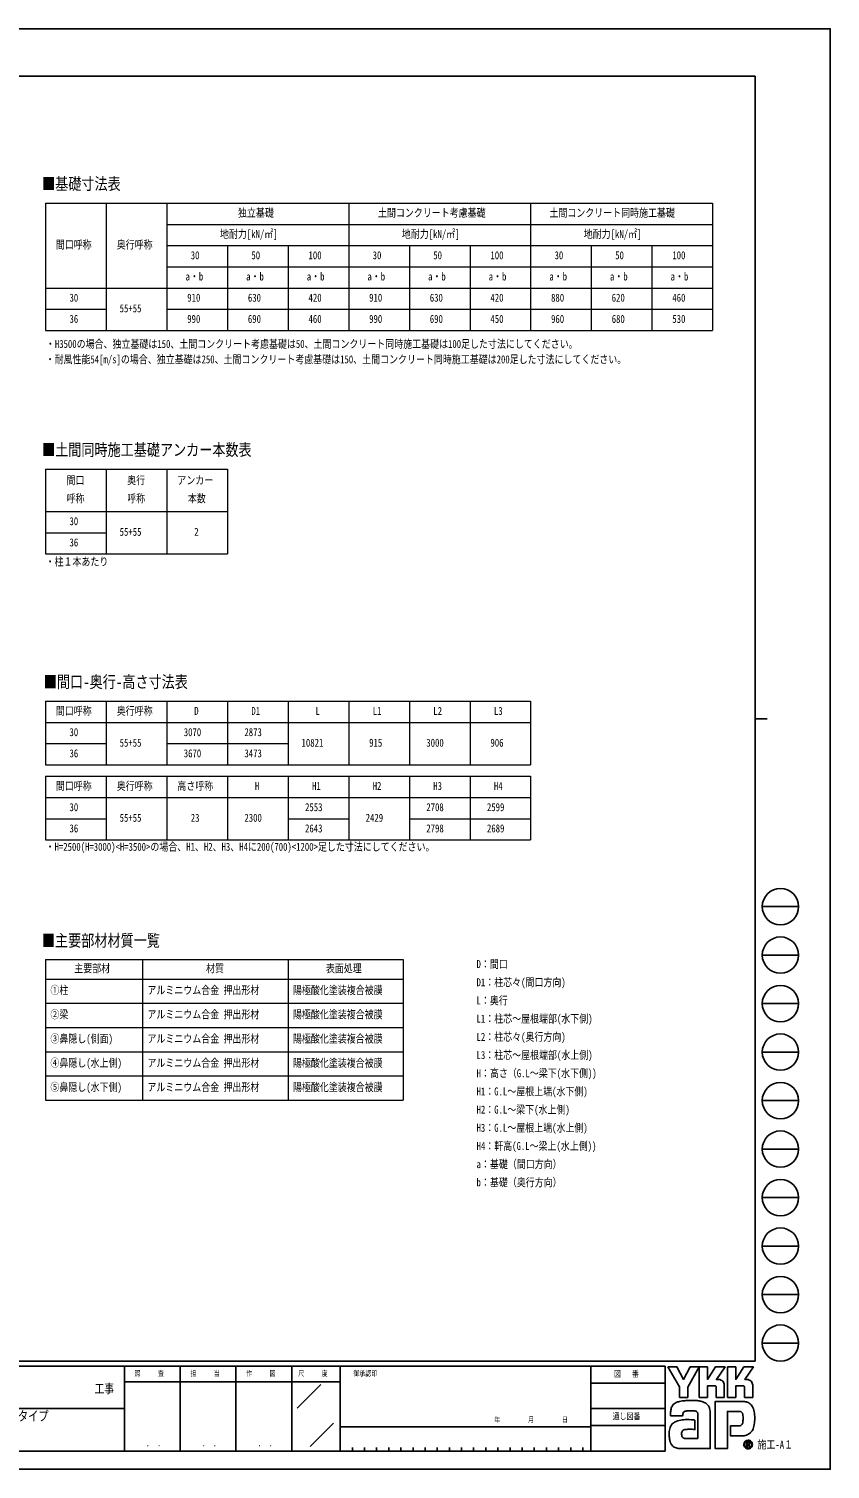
# Model space of a CAD drawing. Units: millimetres, scale not verified. Extents: x -16820 to 16820, y -11880 to 11880.
# Drawn here: x 3604 to 16820, y -11880 to 11880 of the extents above; entities that cross this region are included whole.
import ezdxf
from ezdxf.enums import TextEntityAlignment as Align

# ---------------------------------------------------------------- set-up
doc = ezdxf.new("R2010")
doc.units = ezdxf.units.MM
doc.header["$LTSCALE"] = 50
doc.layers.add('0-1_TABLE1', color=7, linetype='Continuous', lineweight=18)
doc.layers.add('0-2_USER1', color=3, linetype='Continuous')
doc.layers.add('0-7_YKK_ZWAK', color=7, linetype='Continuous')
doc.styles.add('ＭＳ ゴシック', font='')
doc.styles.get('ＭＳ ゴシック').set_extended_font_data('MS Gothic')

msp = doc.modelspace()

# ---------------------------------------------------------------- linework, layer by layer
at = {"layer": '0-1_TABLE1'}
for p, q in [((3880.08, 9004), (14880.08, 9004)), ((3880.08, 9004), (3880.08, 6904)), ((4880.08, 9004), (4880.08, 6904)), ((5880.08, 9004), (5880.08, 6904)), ((8880.08, 9004), (8880.08, 6904)), ((11880.08, 9004), (11880.08, 6904)), ((5880.08, 8654), (14880.08, 8654)), ((5880.08, 8304), (14880.08, 8304)), ((6880.08, 8304), (6880.08, 6904)), ((7880.08, 8304), (7880.08, 6904)), ((9880.08, 8304), (9880.08, 6904)), ((10880.08, 8304), (10880.08, 6904)), ((12880.08, 8304), (12880.08, 6904)), ((13880.08, 8304), (13880.08, 6904)), ((5880.08, 7954), (14880.08, 7954)), ((3880.08, 7604), (14880.08, 7604)), ((3880.08, 7254), (4880.08, 7254)), ((5880.08, 7254), (14880.08, 7254)), ((3880.08, 4617), (6880.08, 4617)), ((3880.08, 4617), (3880.08, 3217)), ((4880.08, 4617), (4880.08, 3217)), ((5880.08, 4617), (5880.08, 3217)), ((6880.08, 4617), (6880.08, 3217)), ((3880.08, 3917), (6880.08, 3917)), ((3880.08, 3567), (4880.08, 3567)), ((3880.08, 3217), (6880.08, 3217)), ((3880.08, 788), (11880.08, 788)), ((3880.08, 788), (3880.08, -262)), ((4880.08, 788), (4880.08, -262)), ((5880.08, 788), (5880.08, -262)), ((6880.08, 788), (6880.08, -262)), ((7880.08, 788), (7880.08, -262)), ((8880.08, 788), (8880.08, -262)), ((9880.08, 788), (9880.08, -262)), ((10880.08, 788), (10880.08, -262)), ((11880.08, 788), (11880.08, -262)), ((3880.08, 438), (11880.08, 438)), ((3880.08, 88), (4880.08, 88)), ((5880.08, 88), (7880.08, 88)), ((3880.08, -262), (11880.08, -262)), ((3880.08, -450), (11880.08, -450)), ((3880.08, -450), (3880.08, -1500)), ((4880.08, -450), (4880.08, -1500)), ((5880.08, -450), (5880.08, -1500)), ((6880.08, -450), (6880.08, -1500)), ((7880.08, -450), (7880.08, -1500)), ((8880.08, -450), (8880.08, -1500)), ((9880.08, -450), (9880.08, -1500)), ((10880.08, -450), (10880.08, -1500)), ((11880.08, -450), (11880.08, -1500)), ((3880.08, -800), (11880.08, -800)), ((3880.08, -1150), (4880.08, -1150)), ((7880.08, -1150), (8880.08, -1150)), ((9880.08, -1150), (11880.08, -1150)), ((3880.08, -1500), (11880.08, -1500)), ((3880.08, -3474), (9780.08, -3474)), ((3880.08, -3474), (3880.08, -5794)), ((5480.08, -3474), (5480.08, -5794)), ((7880.08, -3474), (7880.08, -5794)), ((9780.08, -3474), (9780.08, -5794)), ((3880.08, -3794), (9780.08, -3794)), ((3880.08, -4194), (9780.08, -4194)), ((3880.08, -4594), (9780.08, -4594)), ((3880.08, -4994), (9780.08, -4994)), ((3880.08, -5394), (9780.08, -5394)), ((3880.08, -5794), (9780.08, -5794))]:
    msp.add_line(p, q, dxfattribs=at)
for points in [[(14880.08, 9004), (14880.08, 8304), (14880.08, 6904)], [(3880.08, 6904), (4880.08, 6904), (5880.08, 6904), (14880.08, 6904)]]:
    msp.add_lwpolyline(points, dxfattribs=at)
at = {"layer": '0-7_YKK_ZWAK'}
for p, q in [((15580.08, 11100), (-15619.92, 11100)), ((15580.08, 11100), (15580.08, -10100)), ((15580.08, 500), (15780.08, 500)), ((15700.08, -2600), (16300.08, -2600)), ((15700.08, -3400), (16300.08, -3400)), ((15700.08, -4200), (16300.08, -4200)), ((15700.08, -5000), (16300.08, -5000)), ((15700.08, -5800), (16300.08, -5800)), ((15700.08, -6600), (16300.08, -6600)), ((15700.08, -7400), (16300.08, -7400)), ((15700.08, -8200), (16300.08, -8200)), ((15700.08, -9000), (16300.08, -9000)), ((15700.08, -9800), (16300.08, -9800)), ((15580.08, -10100), (-15619.92, -10100)), ((5180.08, -10180), (-19.92, -10180)), ((6100.08, -10180), (6100.08, -11580)), ((7020.08, -10180), (7020.08, -11580)), ((7940.08, -10180), (7940.08, -11580)), ((8740.08, -10180), (7940.08, -10180)), ((12870.08, -10180), (8740.08, -10180)), ((8740.08, -10180), (8740.08, -11580)), ((12870.08, -10180), (12870.08, -11580)), ((14100.08, -10180), (12870.08, -10180)), ((14100.08, -10180), (14100.08, -11580)), ((7940.08, -10440), (5180.08, -10440)), ((7940.08, -10440), (8740.08, -10440)), ((8028.42, -10873.16), (8420.15, -10481.43)), ((12870.08, -10460), (14100.08, -10460)), ((-19.92, -10880), (5180.08, -10880)), ((12870.08, -10880), (14100.08, -10880)), ((8242.69, -11503.95), (8627.57, -11119.07)), ((14100.08, -11160), (12870.08, -11160)), ((8740.08, -11180), (12870.08, -11180)), ((-19.92, -11580), (5180.08, -11580)), ((5180.08, -11580), (7940.08, -11580)), ((7940.08, -11580), (8740.08, -11580)), ((8740.08, -11580), (12870.08, -11580)), ((8940.08, -11520), (8940.08, -11580)), ((9140.08, -11520), (9140.08, -11580)), ((9340.08, -11520), (9340.08, -11580)), ((9540.08, -11520), (9540.08, -11580)), ((9740.08, -11520), (9740.08, -11580)), ((9940.08, -11520), (9940.08, -11580)), ((10140.08, -11520), (10140.08, -11580)), ((10340.08, -11520), (10340.08, -11580)), ((10540.08, -11520), (10540.08, -11580)), ((10740.08, -11520), (10740.08, -11580)), ((10940.08, -11520), (10940.08, -11580)), ((11140.08, -11520), (11140.08, -11580)), ((11340.08, -11520), (11340.08, -11580)), ((11540.08, -11520), (11540.08, -11580)), ((11740.08, -11520), (11740.08, -11580)), ((11940.08, -11520), (11940.08, -11580)), ((12140.08, -11520), (12140.08, -11580)), ((12340.08, -11520), (12340.08, -11580)), ((12540.08, -11520), (12540.08, -11580)), ((12740.08, -11520), (12740.08, -11580)), ((12870.08, -11580), (14100.08, -11580)), ((15466.69, -11535.92), (15466.69, -11535.92)), ((15516.66, -11422.88), (15516.66, -11422.88))]:
    msp.add_line(p, q, dxfattribs=at)
for points in [[(-16820, -11880), (16820, -11880), (16820, 11880), (-16820, 11880)], [(14144.08, -10192), (14291.32, -10192), (14401.89, -10400.4), (14512.16, -10192), (14659.51, -10192), (14470.69, -10527.96), (14470.69, -10696.54), (14336.39, -10696.54), (14336.39, -10523.43)]]:
    msp.add_lwpolyline(points, close=True, dxfattribs=at)
for points in [[(7940.08, -10180), (5180.08, -10180), (5180.08, -11580)], [(14922.19, -10506.44), (14795.08, -10506.44), (14795.08, -10696.39), (14659.66, -10696.39), (14659.66, -10192), (14795.08, -10192), (14795.08, -10398.34), (14928.28, -10192), (15087.35, -10192), (14944.64, -10400.85), (14949.7, -10400.85), (14955.28, -10400.85), (14961.01, -10400.85), (14966.53, -10400.85), (14971.46, -10400.85), (14975.44, -10400.85), (14978.1, -10400.85), (14979.07, -10400.85)], [(15390.05, -10506.44), (15263.08, -10506.44), (15263.08, -10696.54), (15127.58, -10696.54), (15127.58, -10192), (15263.08, -10192), (15263.08, -10398.34), (15396.13, -10192), (15555.21, -10192), (15412.49, -10400.85), (15417.6, -10400.85), (15423.21, -10400.85), (15428.95, -10400.85), (15434.45, -10400.85), (15439.37, -10400.85), (15443.32, -10400.85), (15445.97, -10400.85), (15446.93, -10400.85)], [(15018.02, -10408.85), (15034.2, -10418.09), (15047.89, -10430.13), (15058.9, -10444.47), (15067.02, -10460.6), (15072.04, -10477.99), (15073.77, -10496.14), (15073.77, -10696.87), (14941.64, -10696.87), (14941.64, -10525.64)], [(15485.93, -10408.85), (15502.15, -10418.09), (15515.9, -10430.13), (15526.96, -10444.47), (15535.13, -10460.6), (15540.19, -10477.99), (15541.92, -10496.14), (15541.92, -10696.54), (15409.5, -10696.54), (15409.5, -10525.64)], [(14419.18, -10929.25), (14409.89, -10934.48), (14402.64, -10940.87), (14397.15, -10948.33), (14393.17, -10956.78), (14390.42, -10966.12), (14388.64, -10976.28), (14387.56, -10987.16), (14386.92, -10998.67), (14186.98, -10999.16), (14187.56, -10971.81), (14188.67, -10941.09)], [(14830.83, -10876.66), (14836.51, -10899.61), (14839.72, -10924.17), (14840.74, -10950.34), (14840.74, -11540), (14358.21, -11540)], [(14495.79, -11062.11), (14533.63, -11064.61), (14563.38, -11067.94), (14582.84, -11071.07), (14589.82, -11072.93), (14589.82, -11225.89), (14567.69, -11223.56), (14543.42, -11222.24), (14518.59, -11221.73), (14494.75, -11221.81), (14473.47, -11222.25), (14456.33, -11222.84), (14444.9, -11223.35), (14440.74, -11223.57), (14423.45, -11226.73), (14408.54, -11231.68), (14396.01, -11238.45), (14385.87, -11247.08), (14378.11, -11257.59), (14372.73, -11270.02), (14369.74, -11284.4), (14369.14, -11300.76), (14371.05, -11318.75), (14374.87, -11333.63), (14380.37, -11345.67), (14387.31, -11355.16), (14395.44, -11362.38), (14404.54, -11367.62), (14414.35, -11371.16), (14424.64, -11373.29), (14637.05, -11373.29), (14637.05, -10980.3), (14637.11, -10972.5), (14636.7, -10964.89), (14635.71, -10957.55), (14634, -10950.58), (14631.45, -10944.1), (14627.94, -10938.19), (14623.35, -10932.95), (14617.55, -10928.5)], [(14617.55, -10928.5), (14605.09, -10923.61), (14585.18, -10919.46), (14559.76, -10916.41), (14530.83, -10914.78), (14500.33, -10914.91), (14470.25, -10917.14)], [(15315.48, -10926.03), (15124.78, -10926.03), (15124.78, -11540), (14924.92, -11540), (14924.92, -10763.17), (15389.41, -10763.17)], [(15514.85, -10818.05), (15527.89, -10834.5), (15537.65, -10850.44), (15544.46, -10864.86)], [(15498.25, -11283.89), (15479.8, -11298.23), (15460.58, -11309.5), (15440.73, -11317.92), (15420.4, -11323.68), (15399.74, -11326.98), (15378.88, -11328.04), (15173.44, -11328.04), (15173.44, -11166.65), (15289.29, -11166.65), (15310.65, -11166.35), (15329.43, -11164.54), (15345.54, -11159.81)], [(15383.31, -11043.99), (15383.06, -11018.53), (15381.84, -10995.59), (15378.97, -10975.45), (15373.75, -10958.37)], [(15498.42, -11450.39), (15498.33, -11448.04), (15498.03, -11445.79), (15497.55, -11443.62), (15496.87, -11441.55), (15496.01, -11439.59), (15494.96, -11437.75), (15493.73, -11436.03), (15492.32, -11434.45), (15490.47, -11432.81), (15488.41, -11431.38), (15486.16, -11430.17), (15483.73, -11429.17), (15481.11, -11428.39), (15478.33, -11427.83), (15475.4, -11427.49), (15472.31, -11427.37), (15441.99, -11427.37), (15441.99, -11516.56), (15451.16, -11516.56), (15451.16, -11436.47), (15472.31, -11436.47), (15474.49, -11436.54), (15476.55, -11436.75), (15478.47, -11437.11), (15480.25, -11437.6), (15481.89, -11438.22), (15483.37, -11438.98), (15484.7, -11439.87), (15485.86, -11440.89)], [(15489.44, -11450.39), (15488.88, -11454.67), (15487.35, -11458.05), (15485.05, -11460.63), (15482.18, -11462.5), (15478.97, -11463.78), (15475.62, -11464.56), (15472.33, -11464.96), (15469.31, -11465.06), (15461.38, -11465.06), (15465.38, -11471.88), (15491.57, -11516.86), (15502.06, -11516.86), (15476.8, -11473.56), (15479.17, -11473.09), (15481.42, -11472.5), (15483.56, -11471.78), (15485.58, -11470.93), (15487.47, -11469.96), (15489.23, -11468.86), (15490.85, -11467.64), (15492.32, -11466.3)]]:
    msp.add_lwpolyline(points, dxfattribs=at)
for centre in [(16000.08, -2600), (16000.08, -3400), (16000.08, -4200), (16000.08, -5000), (16000.08, -5800), (16000.08, -6600), (16000.08, -7400), (16000.08, -8200), (16000.08, -9000), (16000.08, -9800)]:
    msp.add_circle(centre, 300, dxfattribs=at)
for centre, radius, start, end in [((14979.26, -10500.76), 99.91, 78.26798, 90.11215), ((14980.7, -10493.48), 92.5, 66.19963, 78.22058), ((15447.12, -10500.93), 100.09, 78.27851, 90.10826), ((15448.5, -10493.92), 92.94, 66.2483, 78.23226), ((14922.9, -10525.17), 18.75, 358.57817, 92.1683), ((15390.84, -10525.08), 18.66, 358.29941, 92.43455), ((14551.22, -10961.83), 363.14, 171.55622, 176.72493), ((14428.16, -10943.47), 238.72, 163.48385, 171.57982), ((14366.42, -10925.15), 174.32, 152.2125, 163.4865), ((14339.75, -10911.36), 144.29, 138.03852, 152.12015), ((14339.73, -10912.03), 144.73, 122.60463, 137.83438), ((14358.86, -10942.98), 181.11, 108.37421, 122.42809), ((14389.17, -11050.77), 293, 100.93159, 107.35499), ((14488.21, -11531.27), 783.59, 97.86054, 101.37938), ((14534.71, -11854.32), 1109.97, 94.90201, 97.9576), ((14471.96, -11054.52), 135.93, 102.4979, 112.84632), ((14537.88, -11880.18), 1136.01, 91.6169, 94.94971), ((14498.26, -11167.97), 252.4, 96.37207, 102.75341), ((14533.48, -11696.24), 952.01, 87.51794, 91.66439), ((14545.84, -11431.1), 686.59, 81.92631, 87.59083), ((14582.35, -11180.92), 433.76, 73.67137, 82.05943), ((14636.5, -10999.67), 244.6, 60.60528, 73.9085), ((14658.67, -10955.46), 195.21, 52.17347, 59.90542), ((14678.5, -10929.79), 162.78, 43.55042, 52.14561), ((14689.43, -10919.23), 147.59, 34.48659, 43.50182), ((14689.5, -10919.01), 147.4, 25.58915, 34.43128), ((14676.39, -10925.15), 161.88, 17.43089, 25.54591), ((15316.57, -11024.04), 98.02, 77.94572, 90.63794), ((15325.08, -10984.07), 57.15, 60.20991, 77.92418), ((15381.82, -10976.85), 213.82, 78.73198, 87.96551), ((15388.09, -10944.79), 181.15, 69.03034, 78.69541), ((15393.93, -10929.2), 164.51, 59.39484, 68.9885), ((15396.64, -10924.46), 159.04, 50.3012, 59.3616), ((15395.65, -10925.57), 160.53, 42.05209, 50.28551), ((15316.37, -10971.25), 251.69, 14.76267, 25.00486), ((15162.01, -11013.32), 411.68, 7.9139, 14.95041), ((14339.71, -11250.68), 170.2, 142.04688, 153.80771), ((14333.9, -11246.51), 163.05, 130.60221, 141.94427), ((14343.5, -11258.05), 178.07, 120.60724, 130.53081), ((14362.46, -11290.29), 215.47, 112.58838, 120.58162), ((14387.97, -11351.6), 281.87, 106.61303, 112.59024), ((14428.1, -11486.45), 422.57, 99.87193, 106.59825), ((14450.58, -11613.09), 551.18, 94.78469, 99.91711), ((14461.52, -11739.08), 677.65, 90.80099, 94.81812), ((14463.18, -11832.9), 771.48, 87.57779, 90.82714), ((15326.88, -11117.71), 46.05, 293.91672, 314.09376), ((15330.61, -10973.68), 45.39, 39.8078, 59.75378), ((15320.6, -11112.17), 54.4, 314.78099, 333.92928), ((15322.85, -10979.62), 55.15, 22.65544, 39.38165), ((15280.2, -11092.55), 99.31, 334.00676, 347.34989), ((15169.99, -11067.03), 212.44, 347.14308, 355.40008), ((14928.81, -11046.31), 454.5, 355.2339, 0.29193), ((15076.6, -11059.17), 497.67, 347.15166, 352.97565), ((15007.83, -11035.74), 567.48, 2.54376, 8.01251), ((14944.68, -11042.01), 630.7, 352.8937, 357.82206), ((14919.45, -11040.38), 655.97, 357.76419, 2.60674), ((14552.53, -11293.95), 389.16, 174.55588, 182.47272), ((14769.99, -11290.53), 606.59, 181.90948, 187.89042), ((14435.93, -11282.78), 272.02, 164.97537, 174.56739), ((14514.77, -11326.42), 348.86, 187.80471, 196.36971), ((14369.83, -11265.16), 203.61, 153.89178, 164.94341), ((15466.81, -11472.76), 70.56, 90.09157, 179.92363), ((15466.8, -11472.62), 70.43, 44.93442, 90.08536), ((15364.91, -11133.55), 200.95, 311.57033, 318.66243), ((15341.65, -11113.15), 231.89, 318.67367, 325.29112), ((15401.44, -11157.7), 157.39, 326.23251, 339.61931), ((15253.62, -11100.47), 315.9, 339.22498, 347.31457), ((14380.02, -11366.23), 208.35, 196.3102, 208.20993), ((14321.34, -11397.46), 141.88, 208.29777, 223.35561), ((14308.1, -11409.1), 124.27, 223.64205, 239.63663), ((14319.09, -11389.12), 147.06, 239.8785, 253.65355), ((14339.2, -11320.03), 219.02, 253.69102, 263.74909), ((14356.23, -11168.39), 371.62, 263.68487, 270.30455), ((15466.38, -11472.84), 70.14, 179.86065, 225.14399), ((15466.36, -11472.53), 62.75, 134.8007, 180.12175), ((15466.11, -11472.93), 62.49, 179.75513, 225.29722), ((15466.71, -11472.84), 70.37, 224.94536, 269.98445), ((15466.55, -11472.18), 62.62, 89.86602, 135.149), ((15466.57, -11473.5), 62.42, 224.62822, 270.10973), ((15466.82, -11472.65), 63.1, 45.03108, 90.11509), ((15466.59, -11472.56), 63.35, 270.09072, 359.90926), ((15466.71, -11472.5), 70.72, 269.98802, 314.93777), ((15476.03, -11450.01), 13.41, 358.3894, 42.86139), ((15476.3, -11451.03), 22.14, 316.37674, 1.6565), ((15466.86, -11472.67), 63.09, 0.00643, 45.07115), ((15467.36, -11472.41), 69.88, 359.78949, 45.13288), ((15467.19, -11472.95), 70.06, 314.92572, 0.23508)]:
    msp.add_arc(centre, radius, start, end, dxfattribs=at)

# ---------------------------------------------------------------- texts
at = {"layer": '0-1_TABLE1', "style": 'ＭＳ ゴシック', "width": 0.8}
for s, p in [('独立基礎', (7053.68, 8739)), ('土間コンクリート考慮基礎', (9362.48, 8739)), ('土間コンクリート同時施工基礎', (12189.68, 8739)), ('地耐力[kN/㎡]', (6756.08, 8389)), ('地耐力[kN/㎡]', (9756.08, 8389)), ('地耐力[kN/㎡]', (12756.08, 8389)), ('間口呼称', (4048.88, 8214)), ('奥行呼称', (5053.68, 8214)), ('30', (6274.48, 8039)), ('50', (7274.48, 8039)), ('100', (8216.88, 8039)), ('30', (9274.48, 8039)), ('50', (10274.48, 8039)), ('100', (11216.88, 8039)), ('30', (12274.48, 8039)), ('50', (13274.48, 8039)), ('100', (14216.88, 8039)), ('a・b', (6188.08, 7689)), ('a・b', (7188.08, 7689)), ('a・b', (8188.08, 7689)), ('a・b', (9188.08, 7689)), ('a・b', (10188.08, 7689)), ('a・b', (11188.08, 7689)), ('a・b', (12188.08, 7689)), ('a・b', (13188.08, 7689)), ('a・b', (14188.08, 7689)), ('30', (4274.48, 7339)), ('910', (6216.88, 7339)), ('630', (7216.88, 7339)), ('420', (8216.88, 7339)), ('910', (9216.88, 7339)), ('630', (10216.88, 7339)), ('420', (11216.88, 7339)), ('880', (12216.88, 7339)), ('620', (13216.88, 7339)), ('460', (14216.88, 7339)), ('36', (4274.48, 6989)), ('55+55', (5101.68, 7164)), ('990', (6216.88, 6989)), ('690', (7216.88, 6989)), ('460', (8216.88, 6989)), ('990', (9216.88, 6989)), ('690', (10216.88, 6989)), ('450', (11216.88, 6989)), ('960', (12216.88, 6989)), ('680', (13216.88, 6989)), ('530', (14216.88, 6989)), ('奥行', (5226.48, 4327)), ('間口', (4226.48, 4327)), ('アンカー', (6053.68, 4327)), ('呼称', (4226.48, 4027)), ('呼称', (5226.48, 4027)), ('本数', (6226.48, 4027)), ('30', (4274.48, 3652)), ('55+55', (5101.68, 3477)), ('2', (6332.08, 3477)), ('36', (4274.48, 3302)), ('間口呼称', (4048.88, 523)), ('奥行呼称', (5053.68, 523)), ('D', (6332.08, 523)), ('D1', (7274.48, 523)), ('L', (8332.08, 523)), ('L1', (9274.48, 523)), ('L2', (10274.48, 523)), ('L3', (11274.48, 523)), ('30', (4274.48, 173)), ('3070', (6159.28, 173)), ('2873', (7159.28, 173)), ('55+55', (5101.68, -2)), ('10821', (8101.68, -2)), ('915', (9216.88, -2)), ('3000', (10159.28, -2)), ('906', (11216.88, -2)), ('36', (4274.48, -177)), ('3670', (6159.28, -177)), ('3473', (7159.28, -177)), ('間口呼称', (4048.88, -715)), ('奥行呼称', (5053.68, -715)), ('高さ呼称', (6053.68, -715)), ('H', (7332.08, -715)), ('H1', (8274.48, -715)), ('H2', (9274.48, -715)), ('H3', (10274.48, -715)), ('H4', (11274.48, -715)), ('30', (4274.48, -1065)), ('2553', (8159.28, -1065)), ('2708', (10159.28, -1065)), ('2599', (11159.28, -1065)), ('55+55', (5101.68, -1240)), ('23', (6274.48, -1240)), ('2300', (7159.28, -1240)), ('2429', (9159.28, -1240)), ('36', (4274.48, -1415)), ('2643', (8159.28, -1415)), ('2798', (10159.28, -1415)), ('2689', (11159.28, -1415)), ('主要部材', (4353.68, -3724)), ('材質', (6526.48, -3724)), ('表面処理', (8503.68, -3724)), ('①柱', (3960.08, -4084)), ('アルミニウム合金 押出形材', (5560.08, -4084)), ('陽極酸化塗装複合被膜', (7960.08, -4084)), ('②梁', (3960.08, -4484)), ('アルミニウム合金 押出形材', (5560.08, -4484)), ('陽極酸化塗装複合被膜', (7960.08, -4484)), ('③鼻隠し(側面)', (3960.08, -4884)), ('アルミニウム合金 押出形材', (5560.08, -4884)), ('陽極酸化塗装複合被膜', (7960.08, -4884)), ('④鼻隠し(水上側)', (3960.08, -5284)), ('アルミニウム合金 押出形材', (5560.08, -5284)), ('陽極酸化塗装複合被膜', (7960.08, -5284)), ('⑤鼻隠し(水下側)', (3960.08, -5684)), ('アルミニウム合金 押出形材', (5560.08, -5684)), ('陽極酸化塗装複合被膜', (7960.08, -5684))]:
    msp.add_text(s, height=132, dxfattribs=at).set_placement(p, align=Align.BOTTOM_LEFT)
at = {"layer": '0-2_USER1', "style": 'ＭＳ ゴシック'}
for s, height, width, p in [('■基礎寸法表', 197.9, 0.8, (3822.81, 9164.98)), ('・H3500の場合、独立基礎は150、土間コンクリート考慮基礎は50、土間コンクリート同時施工基礎は100足した寸法にしてください。', 132, 0.8, (3885.25, 6575.87)), ('・耐風性能54[m/s]の場合、独立基礎は250、土間コンクリート考慮基礎は150、土間コンクリート同時施工基礎は200足した寸法にしてください。', 132, 0.8, (3880.08, 6321.99)), ('■土間同時施工基礎アンカー本数表', 197.9, 0.8, (3822.81, 4777.72)), ('・柱１本あたり', 132, 0.8, (3880.08, 2985.03)), ('■間口-奥行-高さ寸法表', 197.9, 0.8, (3851.28, 949.34)), ('・H=2500(H=3000)<H=3500>の場合、H1、H2、H3、H4に200(700)<1200>足した寸法にしてください。', 132, 0.8, (3880.08, -1718.89)), ('■主要部材材質一覧', 197.9, 0.8, (3820.5, -3317.84)), ('D：間口', 132, 0.8, (10987.8, -3654)), ('D1：柱芯々(間口方向)', 132, 0.8, (10987.8, -3954)), ('L：奥行', 132, 0.8, (10987.8, -4254)), ('L1：柱芯～屋根端部(水下側)', 132, 0.8, (10987.8, -4554)), ('L2：柱芯々(奥行方向)', 132, 0.8, (10987.8, -4854)), ('L3：柱芯～屋根端部(水上側)', 132, 0.8, (10987.8, -5154)), ('H：高さ（G.L～梁下(水下側))', 132, 0.8, (10987.8, -5454)), ('H1：G.L～屋根上端(水下側)', 132, 0.8, (10987.8, -5754)), ('H2：G.L～梁下(水上側)', 132, 0.8, (10987.8, -6054)), ('H3：G.L～屋根上端(水上側)', 132, 0.8, (10987.8, -6354)), ('H4：軒高(G.L～梁上(水上側))', 132, 0.8, (10987.8, -6654)), ('a：基礎（間口方向）', 132, 0.8, (10987.8, -6954)), ('b：基礎（奥行方向）', 132, 0.8, (10987.8, -7254)), ('カーポート ジーポートPro/ProG 4500タイプ', 164.2, 0.75, (572, -11134))]:
    msp.add_text(s, height=height, dxfattribs=dict(at, width=width)).set_placement(p, align=Align.BOTTOM_LEFT)
at = {"layer": '0-7_YKK_ZWAK', "style": 'ＭＳ ゴシック', "width": 0.8}
for s, height, p in [('照     査', 87.98, (5345.68, -10370)), ('担     当', 87.98, (6268.88, -10370)), ('作     図', 87.98, (7188.88, -10370)), ('尺     度', 87.98, (8045.68, -10370)), ('御承認印', 87.98, (8956.55, -10370)), ('図\u3000 番', 102.6, (13253.61, -10390)), ('工事', 146.6, (4689.33, -10669.86)), ('年        月        日', 87.98, (11279.63, -11132.86)), ('通し図番', 102.6, (13231.21, -11090)), ('施工-A１', 132, (15620.08, -11580)), ('． ．', 103.7, (5540, -11537.41)), ('． ．', 103.7, (6460, -11537.41)), ('． ．', 103.7, (7380, -11537.41))]:
    msp.add_text(s, height=height, dxfattribs=at).set_placement(p, align=Align.BOTTOM_LEFT)

doc.saveas('drawing.dxf')
